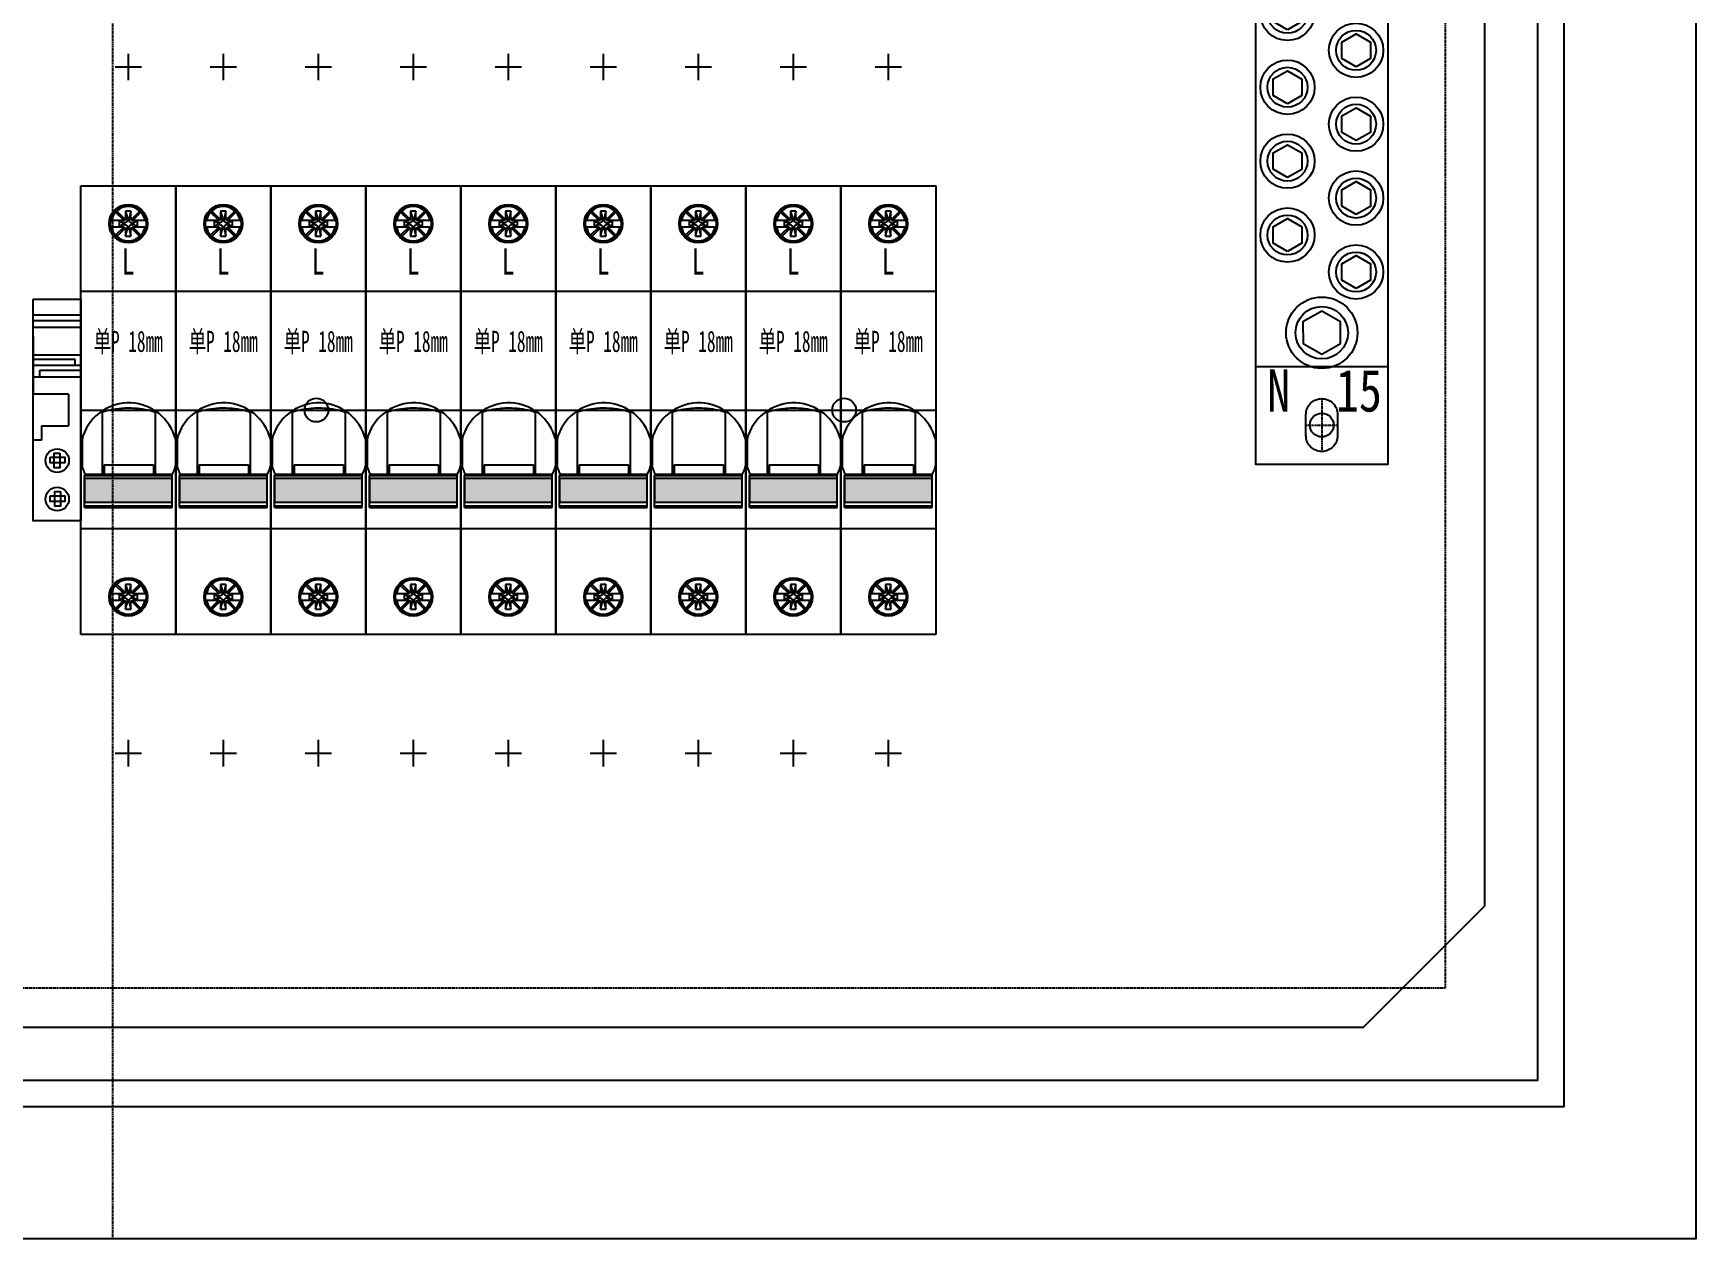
# Model space of a CAD drawing. Extents: x 987482 to 988082, y 80794 to 81594.
# Drawn here: x 987767.1 to 988082.1, y 80794.4 to 81022.8 of the extents above; entities that cross this region are included whole.
import ezdxf
from ezdxf.enums import TextEntityAlignment as Align

# ---------------------------------------------------------------- set-up
doc = ezdxf.new("R2010")
doc.units = 0
doc.header["$MEASUREMENT"] = 0
doc.linetypes.add('DASH', pattern=[0.35, 0.25, -0.1])
doc.linetypes.add('LYJS-XX', pattern=[0.35, 0.25, -0.1])
doc.layers.add('LY-JS-BJ', color=7, linetype='Continuous')
doc.layers.add('LY-JS-YQJ', color=7, linetype='Continuous')
doc.styles.add('-宋体', font='', dxfattribs={"width": 0.8})
doc.styles.add('LY-SJ-元器件', font='', dxfattribs={"width": 0.6, "height": 4})
doc.styles.get('-宋体').set_extended_font_data('SimSun')
doc.styles.get('LY-SJ-元器件').set_extended_font_data('SimSun')

# ---------------------------------------------------------------- blocks, each defined once
blk = doc.blocks.new('A$C7F2E4CF4')
at = {"layer": 'LY-JS-YQJ', "color": 1, "linetype": 'DASH'}
for p, q in [((0, 5), (0, -5)), ((-3, 0), (3, 0))]:
    blk.add_line(p, q, dxfattribs=at)
at = {"layer": 'LY-JS-YQJ', "color": 0, "linetype": 'ByBlock'}
blk.add_lwpolyline([(0, 5), (0, 5, -0.414214), (3, 2), (3, -2, -0.414214), (0, -5), (0, -5, -0.414214), (-3, -2), (-3, 2, -0.414214)], format="xyb", close=True, dxfattribs=at)
blk = doc.blocks.new('15位零排2021')
at = {"layer": 'LY-JS-YQJ', "color": 2, "linetype": 'ByBlock'}
blk.add_lwpolyline([(25, 157), (25, 0), (0, 0), (0, 157)], close=True, dxfattribs=at)
for points in [[(0, 138.5), (25, 138.5)], [(25, 18.5), (0, 18.5)]]:
    blk.add_lwpolyline(points, dxfattribs=at)
at = {"layer": 'LY-JS-YQJ', "color": 3}
for points in [[(12.49, 127.91), (8.94, 129.97), (8.96, 134.07), (12.51, 136.1), (16.06, 134.04), (16.04, 129.94)], [(18.99, 117.38), (16.29, 118.95), (16.3, 122.07), (19.01, 123.62), (21.71, 122.05), (21.7, 118.93)], [(5.99, 110.38), (3.29, 111.95), (3.3, 115.07), (6.01, 116.62), (8.71, 115.05), (8.7, 111.93)], [(18.99, 103.38), (16.29, 104.95), (16.3, 108.07), (19.01, 109.62), (21.71, 108.05), (21.7, 104.93)], [(5.99, 96.38), (3.29, 97.95), (3.3, 101.07), (6.01, 102.62), (8.71, 101.05), (8.7, 97.93)], [(18.99, 89.38), (16.29, 90.95), (16.3, 94.07), (19.01, 95.62), (21.71, 94.05), (21.7, 90.93)], [(5.99, 82.38), (3.29, 83.95), (3.3, 87.07), (6.01, 88.62), (8.71, 87.05), (8.7, 83.93)], [(18.99, 75.38), (16.29, 76.95), (16.3, 80.07), (19.01, 81.62), (21.71, 80.05), (21.7, 76.93)], [(5.99, 68.38), (3.29, 69.95), (3.3, 73.07), (6.01, 74.62), (8.71, 73.05), (8.7, 69.93)], [(18.99, 61.38), (16.29, 62.95), (16.3, 66.07), (19.01, 67.62), (21.71, 66.05), (21.7, 62.93)], [(5.99, 54.38), (3.29, 55.95), (3.3, 59.07), (6.01, 60.62), (8.71, 59.05), (8.7, 55.93)], [(18.99, 47.38), (16.29, 48.95), (16.3, 52.07), (19.01, 53.62), (21.71, 52.05), (21.7, 48.93)], [(5.99, 40.38), (3.29, 41.95), (3.3, 45.07), (6.01, 46.62), (8.71, 45.05), (8.7, 41.93)], [(18.99, 33.38), (16.29, 34.95), (16.3, 38.07), (19.01, 39.62), (21.71, 38.05), (21.7, 34.93)], [(12.49, 29.09), (8.94, 27.03), (8.96, 22.93), (12.51, 20.9), (16.06, 22.96), (16.04, 27.06)]]:
    blk.add_lwpolyline(points, close=True, dxfattribs=at)
for centre, radius in [((12.5, 132.01), 6.76), ((12.5, 132.01), 4.97), ((19, 120.5), 5.14), ((19, 120.5), 3.78), ((6, 113.5), 5.14), ((6, 113.5), 3.78), ((19, 106.5), 5.14), ((19, 106.5), 3.78), ((6, 99.5), 5.14), ((6, 99.5), 3.78), ((19, 92.5), 5.14), ((19, 92.5), 3.78), ((6, 85.5), 5.14), ((6, 85.5), 3.78), ((19, 78.5), 5.14), ((19, 78.5), 3.78), ((6, 71.5), 5.14), ((6, 71.5), 3.78), ((19, 64.5), 5.14), ((19, 64.5), 3.78), ((6, 57.5), 5.14), ((6, 57.5), 3.78), ((19, 50.5), 5.14), ((19, 50.5), 3.78), ((6, 43.5), 5.14), ((6, 43.5), 3.78), ((19, 36.5), 5.14), ((19, 36.5), 3.78), ((12.5, 24.99), 6.76), ((12.5, 24.99), 4.97)]:
    blk.add_circle(centre, radius, dxfattribs=at)
at = {"layer": 'LY-JS-YQJ', "color": 0}
for p in [(12.5, 149.5), (12.5, 7.5)]:
    blk.add_blockref('A$C7F2E4CF4', p, dxfattribs=at)
at = {"layer": 'LY-JS-YQJ', "color": 1, "style": '-宋体', "width": 0.8}
blk.add_text('N', height=8, dxfattribs=at).set_placement((2.16, 10.05))
at = {"layer": 'LY-JS-YQJ', "color": 4, "style": '-宋体', "width": 0.8}
blk.add_text('15', height=8, dxfattribs=at).set_placement((15.18, 10.05))
blk = doc.blocks.new('A$C431C029B')
at = {"layer": 'LY-JS-BJ', "color": 1}
blk.add_lwpolyline([(-237, 360), (237, 360), (260, 337), (260, -337), (237, -360), (-237, -360), (-260, -337), (-260, 337)], close=True, dxfattribs=at)
blk = doc.blocks.new('端子堵头')
at = {"layer": 'LY-JS-YQJ'}
for p, q in [((0, 39.03), (9, 39.03)), ((0, 37.96), (9, 37.96)), ((0, 36.73), (9, 36.73)), ((0, 35), (0, 24)), ((9, 35), (9, 24)), ((9, 34.58), (9, 33.47)), ((0, 31.48), (9, 31.48)), ((7.97, 30.59), (0, 30.59)), ((0, 29.53), (9, 29.53)), ((1.25, 27.32), (1.25, 28.56)), ((1.25, 28.56), (9, 28.56)), ((7.97, 29.53), (7.97, 30.59)), ((0, 27.32), (9, 27.32)), ((6.66, 24), (0, 24)), ((6.66, 24), (6.66, 18)), ((1.59, 18), (1.59, 15.27)), ((1.59, 18), (6.66, 18)), ((1.59, 15.27), (0, 15.27))]:
    blk.add_line(p, q, dxfattribs=at)
for points in [[(0, 42), (9, 42), (9, 0), (0, 0)], [(5.06, 12.84), (5.06, 10.03), (3.99, 10.03), (3.99, 12.84)], [(3.2, 12.05), (6.01, 12.05), (6.01, 10.99), (3.2, 10.99)], [(3.2, 4.76), (6.01, 4.76), (6.01, 3.69), (3.2, 3.69)], [(5.13, 5.6), (5.13, 2.79), (4.06, 2.79), (4.06, 5.6)]]:
    blk.add_lwpolyline(points, close=True, dxfattribs=at)
for centre in [(4.54, 11.43), (4.54, 4.14)]:
    blk.add_circle(centre, 2.23, dxfattribs=at)
blk = doc.blocks.new('微端1P-18mm-2022.1')
h = blk.add_hatch(color=0)
h.dxf.hatch_style = 1
h.paths.add_polyline_path([(17.3, -17.47), (17.3, -12.97), (0.7, -12.97), (0.7, -17.47)])
at = {"color": 1}
for p, q in [((9, 67.5), (9, 62.5)), ((6.5, 65), (11.5, 65)), ((0, 0), (18, 0)), ((9, -62.5), (9, -67.5)), ((6.5, -65), (11.5, -65))]:
    blk.add_line(p, q, dxfattribs=at)
at = {"color": 0}
for p, q in [((0, -42.5), (0, 42.5)), ((0, 42.5), (18, 42.5)), ((18, 42.5), (18, -42.5)), ((0, 22.5), (18, 22.5)), ((18, -22.5), (0, -22.5)), ((18, -42.5), (0, -42.5))]:
    blk.add_line(p, q, dxfattribs=at)
at = {"color": 0, "linetype": 'Continuous', "lineweight": 25}
for p, q in [((6.7, 37.82), (6.49, 37.61)), ((6.81, 37.71), (6.7, 37.82)), ((11.3, 37.82), (11.19, 37.71)), ((11.51, 37.61), (11.3, 37.82)), ((5.58, 34.71), (7.95, 34.71)), ((7.95, 35.91), (5.59, 35.91)), ((6.49, 37.61), (6.6, 37.5)), ((6.6, 37.5), (8.15, 35.95)), ((8.15, 34.67), (6.6, 33.12)), ((8.39, 36.13), (6.81, 37.71)), ((7.25, 35.91), (7.25, 34.71)), ((7.25, 35.91), (8, 35.46)), ((7.25, 34.71), (8, 35.16)), ((8, 35.46), (8, 35.16)), ((8.25, 35.46), (8, 35.46)), ((8, 35.16), (8.25, 35.16)), ((8.5, 37.66), (8.85, 36.31)), ((8.5, 37.66), (8.5, 36.46)), ((9.5, 37.66), (8.5, 37.66)), ((8.5, 36.46), (8.85, 35.96)), ((8.5, 34.16), (8.85, 34.65)), ((9.15, 36.31), (8.85, 36.31)), ((8.85, 36.31), (8.85, 35.96)), ((8.85, 34.65), (8.85, 34.31)), ((9.5, 37.66), (9.15, 36.31)), ((9.5, 36.46), (9.15, 35.96)), ((9.15, 35.96), (9.15, 36.31)), ((9.15, 34.31), (9.15, 34.66)), ((9.5, 34.16), (9.15, 34.66)), ((9.5, 36.46), (9.5, 37.66)), ((11.19, 37.71), (9.61, 36.13)), ((10, 35.46), (9.75, 35.46)), ((9.75, 35.16), (10, 35.16)), ((9.85, 35.95), (11.4, 37.5)), ((11.4, 33.12), (9.85, 34.67)), ((10.75, 35.91), (10, 35.46)), ((10, 35.16), (10, 35.46)), ((10.75, 34.71), (10, 35.16)), ((12.42, 35.91), (10.05, 35.91)), ((10.05, 34.71), (12.41, 34.71)), ((10.75, 34.71), (10.75, 35.91)), ((11.4, 37.5), (11.51, 37.61)), ((6.6, 33.12), (6.49, 33.01)), ((6.49, 33.01), (6.7, 32.8)), ((6.7, 32.8), (6.81, 32.91)), ((6.81, 32.91), (8.39, 34.49)), ((8.5, 32.96), (8.85, 34.31)), ((8.5, 34.16), (8.5, 32.96)), ((8.5, 32.96), (9.5, 32.96)), ((8.85, 34.31), (9.15, 34.31)), ((9, 31.81), (9, 32.06)), ((9.15, 34.31), (9.5, 32.96)), ((9.5, 32.96), (9.5, 34.16)), ((9.61, 34.49), (11.19, 32.91)), ((11.19, 32.91), (11.3, 32.8)), ((11.3, 32.8), (11.51, 33.01)), ((11.51, 33.01), (11.4, 33.12)), ((4.1, -12.22), (4.1, -0.35)), ((14.1, -0.35), (14.1, -12.22)), ((0.25, -5.47), (0.25, -10.49)), ((17.95, -5.47), (17.95, -10.49)), ((0.7, -12.22), (0.7, -12.44)), ((17.3, -12.22), (0.7, -12.22)), ((17.3, -12.44), (0.7, -12.44)), ((0.7, -18.44), (0.7, -12.44)), ((4.45, -10.38), (13.75, -10.38)), ((4.45, -10.38), (4.45, -12.22)), ((13.75, -10.38), (13.75, -12.22)), ((17.3, -12.44), (17.3, -12.22)), ((17.3, -18.44), (17.3, -12.44)), ((17.3, -12.97), (0.7, -12.97)), ((0.7, -12.97), (0.7, -17.47)), ((17.3, -17.47), (17.3, -12.97)), ((0.7, -17.47), (17.3, -17.47)), ((0.7, -18.13), (17.3, -18.13)), ((0.7, -18.44), (17.3, -18.44)), ((6.7, -32.89), (6.49, -33.1)), ((6.49, -33.1), (6.6, -33.21)), ((6.6, -33.21), (8.15, -34.76)), ((6.81, -33), (6.7, -32.89)), ((8.39, -34.58), (6.81, -33)), ((8.5, -33.05), (8.85, -34.4)), ((8.5, -33.05), (8.5, -34.25)), ((9.5, -33.05), (8.5, -33.05)), ((8.5, -34.25), (8.85, -34.75)), ((9.15, -34.4), (8.85, -34.4)), ((8.85, -34.4), (8.85, -34.75)), ((9.5, -33.05), (9.15, -34.4)), ((9.5, -34.25), (9.15, -34.75)), ((9.15, -34.75), (9.15, -34.4)), ((9.5, -34.25), (9.5, -33.05)), ((11.19, -33), (9.61, -34.58)), ((9.85, -34.76), (11.4, -33.21)), ((11.3, -32.89), (11.19, -33)), ((11.51, -33.1), (11.3, -32.89)), ((11.4, -33.21), (11.51, -33.1)), ((5.58, -36), (7.95, -36)), ((7.95, -34.8), (5.59, -34.8)), ((6.6, -37.59), (6.49, -37.7)), ((6.49, -37.7), (6.7, -37.91)), ((8.15, -36.04), (6.6, -37.59)), ((6.81, -37.8), (8.39, -36.22)), ((7.25, -34.8), (7.25, -36)), ((7.25, -34.8), (8, -35.25)), ((7.25, -36), (8, -35.55)), ((8, -35.25), (8, -35.55)), ((8.25, -35.25), (8, -35.25)), ((8, -35.55), (8.25, -35.55)), ((8.5, -36.55), (8.85, -36.05)), ((8.5, -37.75), (8.85, -36.4)), ((8.5, -36.55), (8.5, -37.75)), ((8.5, -37.75), (9.5, -37.75)), ((8.85, -36.05), (8.85, -36.4)), ((8.85, -36.4), (9.15, -36.4)), ((9.15, -36.4), (9.15, -36.05)), ((9.5, -36.55), (9.15, -36.05)), ((9.15, -36.4), (9.5, -37.75)), ((9.5, -37.75), (9.5, -36.55)), ((9.61, -36.22), (11.19, -37.8)), ((10, -35.25), (9.75, -35.25)), ((9.75, -35.55), (10, -35.55)), ((11.4, -37.59), (9.85, -36.04)), ((10.75, -34.8), (10, -35.25)), ((10, -35.55), (10, -35.25)), ((10.75, -36), (10, -35.55)), ((12.42, -34.8), (10.05, -34.8)), ((10.05, -36), (12.41, -36)), ((10.75, -36), (10.75, -34.8)), ((11.3, -37.91), (11.51, -37.7)), ((11.51, -37.7), (11.4, -37.59)), ((6.7, -37.91), (6.81, -37.8)), ((9, -38.9), (9, -38.65)), ((11.19, -37.8), (11.3, -37.91))]:
    blk.add_line(p, q, dxfattribs=at)
for points in [[(8.85, 35.96, -0.008657), (8.83, 35.88, -0.023793), (8.8, 35.81, -0.091571), (8.7, 35.65, -0.078411), (8.54, 35.53, -0.073505), (8.41, 35.48, -0.017685), (8.36, 35.47, -0.010456), (8.3, 35.46, -0.005778), (8.25, 35.46)], [(8.25, 35.16, -0.00869), (8.33, 35.15, -0.023887), (8.41, 35.14, -0.086312), (8.57, 35.07, -0.089889), (8.74, 34.92, -0.067544), (8.8, 34.81, -0.017754), (8.82, 34.76, -0.010496), (8.84, 34.71, -0.005799), (8.85, 34.65)], [(9.75, 35.46, -0.008656), (9.67, 35.47, -0.023792), (9.59, 35.48, -0.085963), (9.43, 35.54, -0.089526), (9.26, 35.69, -0.067272), (9.2, 35.81, -0.017683), (9.18, 35.86, -0.010455), (9.16, 35.91, -0.005777), (9.15, 35.96)], [(9.15, 34.66, -0.008657), (9.17, 34.74, -0.023793), (9.2, 34.81, -0.091571), (9.3, 34.96, -0.078412), (9.46, 35.09, -0.073501), (9.59, 35.14, -0.017684), (9.64, 35.15, -0.010456), (9.7, 35.15, -0.005777), (9.75, 35.16)], [(17.95, -5.47, 0.325898), (9.48, 1.36, 0.327549), (0.48, -4.75, 0.019903), (0.25, -5.47)], [(4.1, -0.35, -0.057791), (7.63, 0.35, -0.021426), (9.1, 0.42)], [(9.1, 0.42, -0.062866), (13.22, -0.09, -0.011925), (13.81, -0.26, -0.00278), (14.1, -0.35)], [(0.95, -12.22, -0.004985), (0.8, -11.97, -0.030991), (0.56, -11.44, -0.01067), (0.46, -11.16, -0.005787), (0.39, -10.94, -0.003458), (0.32, -10.72, -0.001919), (0.25, -10.49)], [(17.95, -10.49, -0.002854), (17.85, -10.83, -0.004585), (17.78, -11.05, -0.019111), (17.6, -11.55, -0.037551), (17.32, -12.12, -0.002555), (17.26, -12.22)], [(8.85, -34.75, -0.008657), (8.83, -34.83, -0.023793), (8.8, -34.9, -0.091571), (8.7, -35.05, -0.078411), (8.54, -35.18, -0.073505), (8.41, -35.23, -0.017685), (8.36, -35.24, -0.010456), (8.3, -35.24, -0.005778), (8.25, -35.25)], [(8.25, -35.55, -0.00869), (8.33, -35.56, -0.023887), (8.41, -35.57, -0.086312), (8.57, -35.63, -0.089889), (8.74, -35.79, -0.067544), (8.8, -35.9, -0.017754), (8.82, -35.95, -0.010496), (8.84, -36, -0.005799), (8.85, -36.05)], [(9.75, -35.25, -0.008656), (9.67, -35.24, -0.023792), (9.59, -35.23, -0.085963), (9.43, -35.16, -0.089526), (9.26, -35.01, -0.067272), (9.2, -34.9, -0.017683), (9.18, -34.85, -0.010455), (9.16, -34.8, -0.005777), (9.15, -34.75)], [(9.15, -36.05, -0.008657), (9.17, -35.97, -0.023793), (9.2, -35.9, -0.091571), (9.3, -35.74, -0.078412), (9.46, -35.62, -0.073501), (9.59, -35.57, -0.017684), (9.64, -35.56, -0.010456), (9.7, -35.55, -0.005777), (9.75, -35.55)]]:
    blk.add_lwpolyline(points, format="xyb", dxfattribs=at)
at = {"color": 0}
for centre, radius in [((9, 35.31), 3.64), ((9, 35.31), 3.39), ((9, -35.4), 3.64), ((9, -35.4), 3.39)]:
    blk.add_circle(centre, radius, dxfattribs=at)
at = {"color": 0, "linetype": 'Continuous', "lineweight": 25}
for centre in [(9, 35.31), (9, -35.4)]:
    blk.add_circle(centre, 3.5, dxfattribs=at)
for centre, radius, start, end in [((9, 35.31), 3.25, 47.6454, 132.3546), ((9, 35.31), 3.25, 137.6454, 169.3613), ((9, 35.31), 3.25, 190.6387, 222.3546), ((7.95, 36.46), 0.552, 270, 360), ((7.95, 34.16), 0.552, 0, 90), ((10.05, 36.46), 0.552, 180, 270), ((10.05, 34.16), 0.552, 90, 180), ((9, 35.31), 3.25, 10.6387, 42.3546), ((9, 35.31), 3.25, 317.6454, 349.3613), ((9, 35.31), 3.25, 227.6454, 312.3546), ((9, -35.4), 3.25, 137.6454, 169.3613), ((9, -35.4), 3.25, 47.6454, 132.3546), ((7.95, -34.25), 0.552, 270, 360), ((10.05, -34.25), 0.552, 180, 270), ((9, -35.4), 3.25, 10.6387, 42.3546), ((9, -35.4), 3.25, 190.6387, 222.3546), ((7.95, -36.55), 0.552, 0, 90), ((10.05, -36.55), 0.552, 90, 180), ((9, -35.4), 3.25, 317.6454, 349.3613), ((9, -35.4), 3.25, 227.6454, 312.3546)]:
    blk.add_arc(centre, radius, start, end, dxfattribs=at)
at = {"color": 0, "style": 'LY-SJ-元器件', "width": 0.7}
blk.add_text('L', height=5, dxfattribs=at).set_placement((9, 28.16), align=Align.MIDDLE)
at = {"color": 1, "style": 'LY-SJ-元器件', "width": 0.6}
blk.add_text('单P 18mm', height=4, dxfattribs=at).set_placement((9, 13.08), align=Align.MIDDLE)

msp = doc.modelspace()

# ---------------------------------------------------------------- linework, layer by layer
at = {"color": 6}
for centre in [(987820.75, 80951.39), (987920.75, 80951.39), (988011.25, 80948.55)]:
    msp.add_circle(centre, 2.25, dxfattribs=at)
at = {"layer": 'LY-JS-BJ', "color": 4, "linetype": 'LYJS-XX', "lineweight": -3}
msp.add_line((987782.11, 81594.39), (987782.11, 80794.39), dxfattribs=at)
at = {"layer": 'LY-JS-BJ', "color": 0, "lineweight": -3, "ltscale": 2}
for points in [[(987482.11, 81594.39), (988082.11, 81594.39), (988082.11, 80794.39), (987482.11, 80794.39)], [(987507.11, 81569.39), (988057.11, 81569.39), (988057.11, 80819.39), (987507.11, 80819.39)], [(987512.11, 81564.39), (988052.11, 81564.39), (988052.11, 80824.39), (987512.11, 80824.39)]]:
    msp.add_lwpolyline(points, close=True, dxfattribs=at)
at = {"layer": 'LY-JS-BJ', "color": 4, "linetype": 'LYJS-XX', "lineweight": -3}
msp.add_lwpolyline([(987529.61, 81546.89), (988034.61, 81546.89), (988034.61, 80841.89), (987529.61, 80841.89)], close=True, dxfattribs=at)

# ---------------------------------------------------------------- block references
msp.add_blockref('15位零排2021', (987998.75, 80941.05))
at = {"color": 2}
for p in [(987776.11, 80951.39), (987794.11, 80951.39), (987812.11, 80951.39), (987830.11, 80951.39), (987848.11, 80951.39), (987866.11, 80951.39), (987884.11, 80951.39), (987902.11, 80951.39), (987920.11, 80951.39)]:
    msp.add_blockref('微端1P-18mm-2022.1', p, dxfattribs=at)
at = {"layer": 'LY-JS-BJ', "color": 0, "lineweight": -3}
msp.add_blockref('A$C431C029B', (987782.11, 81194.39), dxfattribs=at)
at = {"layer": 'LY-JS-YQJ', "lineweight": -3}
msp.add_blockref('端子堵头', (987767.11, 80930.39), dxfattribs=at)

doc.saveas('drawing.dxf')
